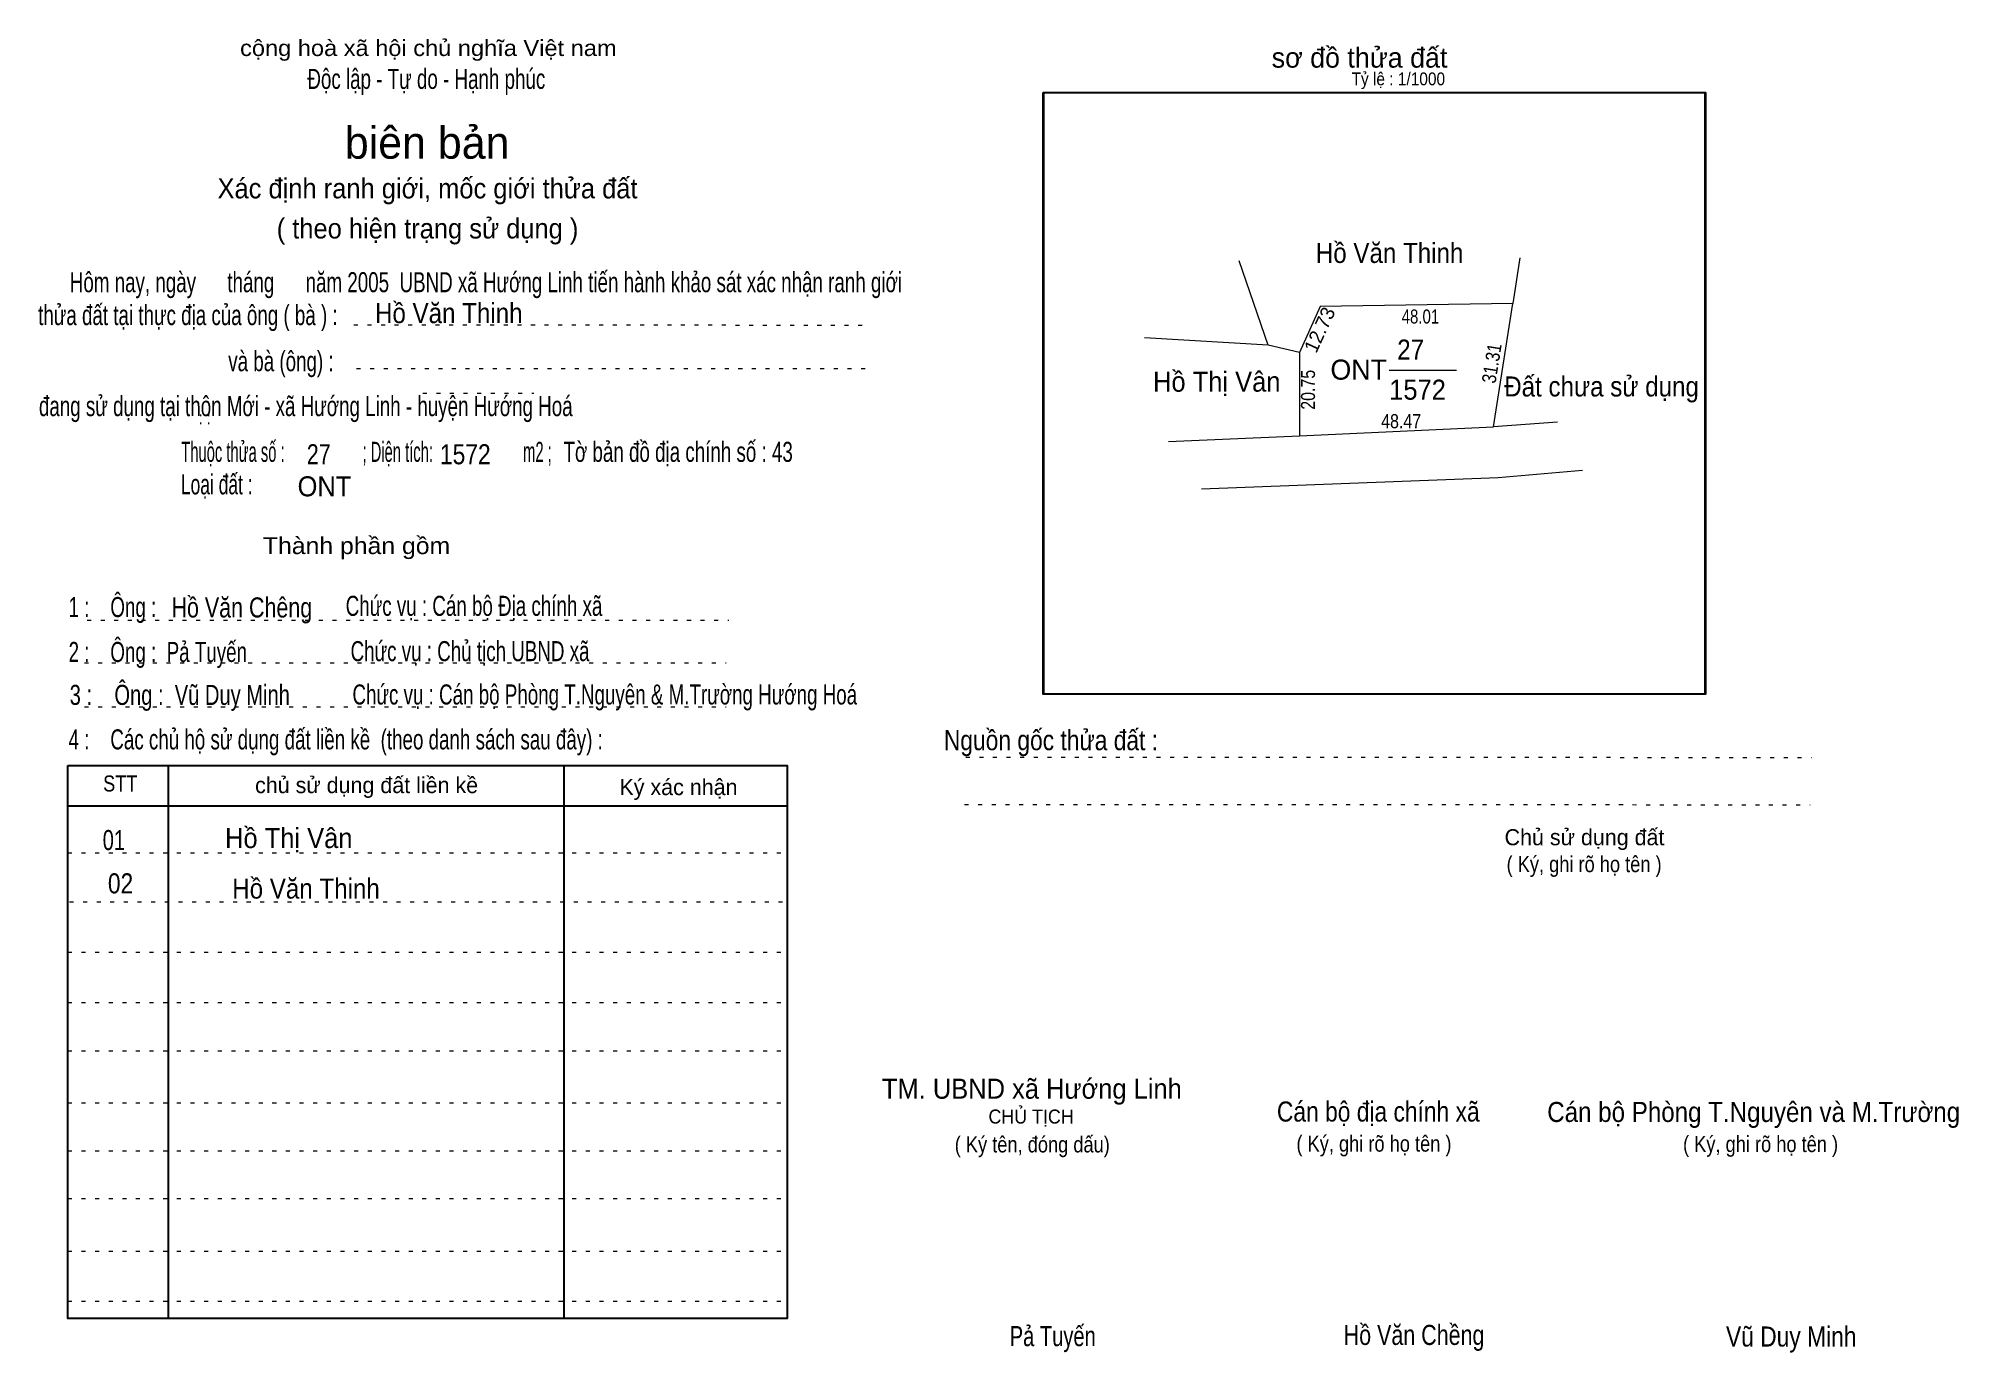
# Model space of a CAD drawing. Header units: centimetres. Extents: x -1.5 to 46.4, y -3.9 to 28.9.
import ezdxf
from ezdxf.enums import TextEntityAlignment as Align

# ---------------------------------------------------------------- set-up
doc = ezdxf.new("R2010")
doc.units = ezdxf.units.CM
doc.header["$LTSCALE"] = 0.2
doc.linetypes.add('DOTTED', pattern=[1.5, 0.3, -1.2])
for name, color, linetype in [('1', 7, 'Continuous'), ('16', 7, 'Continuous'), ('34', 7, 'Continuous'), ('51', 7, 'Continuous')]:
    doc.layers.add(name, color=color, linetype=linetype)
for name, color, linetype, lineweight in [('15', 7, 'Continuous', 13), ('2', 7, 'Continuous', 25), ('22', 7, 'Continuous', 13), ('5', 7, 'DOTTED', 13)]:
    doc.layers.add(name, color=color, linetype=linetype, lineweight=lineweight)

msp = doc.modelspace()

# ---------------------------------------------------------------- linework, layer by layer
at = {"layer": '15'}
msp.add_line((32.19, 20.6), (33.87, 20.6), dxfattribs=at)
at = {"layer": '2'}
msp.add_lwpolyline([(23.56, 27.52), (40.06, 27.52), (40.06, 12.52), (23.56, 12.52)], close=True, dxfattribs=at)
at = {"layer": '22'}
for p, q in [((29.17, 21.22), (28.45, 23.32)), ((35.45, 23.4), (35.27, 22.26)), ((34.79, 19.18), (35.27, 22.26)), ((29.95, 21.04), (29.95, 18.96)), ((29.95, 18.96), (34.79, 19.18)), ((36.39, 19.3), (34.79, 19.18)), ((26.69, 18.82), (29.95, 18.96))]:
    msp.add_line(p, q, dxfattribs=at)
msp.add_lwpolyline([(34.79, 19.18), (35.27, 22.26), (30.47, 22.18), (29.95, 21.04), (29.95, 18.96)], close=True, dxfattribs=at)
for points in [[(35.27, 22.26), (30.47, 22.18), (29.95, 21.04)], [(29.95, 21.04), (29.17, 21.22), (26.09, 21.4)], [(27.51, 17.64), (34.91, 17.92), (37.01, 18.1)]]:
    msp.add_lwpolyline(points, dxfattribs=at)
at = {"layer": '5'}
for p, q in [((6.37, 21.73), (19.21, 21.72)), ((6.44, 20.64), (19.25, 20.64)), ((8.09, 20.02), (10.86, 20.02)), ((-0.28, 14.36), (15.72, 14.36)), ((-0.34, 13.3), (15.66, 13.3)), ((-0.34, 12.2), (15.66, 12.2)), ((21.63, 10.95), (42.72, 10.94)), ((21.6, 9.77), (42.69, 9.76)), ((-0.76, 8.56), (17.18, 8.56)), ((-0.72, 7.34), (17.22, 7.34)), ((-0.76, 6.08), (17.18, 6.08)), ((-0.76, 4.83), (17.18, 4.83)), ((-0.76, 3.62), (17.18, 3.62)), ((-0.76, 2.33), (17.18, 2.33)), ((-0.76, 1.13), (17.18, 1.13)), ((-0.76, -0.06), (17.18, -0.06)), ((-0.76, -1.37), (17.18, -1.37)), ((-0.76, -2.62), (17.18, -2.62))]:
    msp.add_line(p, q, dxfattribs=at)
at = {"layer": '5', "linetype": 'Continuous', "lineweight": 25}
for p, q in [((1.74, 10.74), (1.74, -3.05)), ((11.61, 10.74), (11.61, -3.05)), ((-0.76, 9.73), (17.18, 9.73))]:
    msp.add_line(p, q, dxfattribs=at)
for points in [[(23.58, 27.52), (40.08, 27.52), (40.08, 12.52), (23.58, 12.52)], [(-0.76, 10.74), (17.18, 10.74), (17.18, -3.05), (-0.76, -3.05)]]:
    msp.add_lwpolyline(points, close=True, dxfattribs=at)

# ---------------------------------------------------------------- texts
at = {"layer": '1'}
for s, width, p in [('01', 0.75, (0.11, 8.63)), ('02', 0.85, (0.24, 7.55))]:
    msp.add_text(s, height=0.5, dxfattribs=dict(at, width=width)).set_placement(p)
at = {"layer": '15'}
for s, width, p in [('27', 0.9, (32.39, 20.86)), ('1572', 0.95, (32.19, 19.86))]:
    msp.add_text(s, height=0.4999, dxfattribs=dict(at, width=width)).set_placement(p)
at = {"layer": '16'}
for s, height, width, p in [('Hồ Văn Thinh', 0.4999, 0.9, (32.2, 23.27)), ('Hồ Văn Thinh', 0.4999, 0.9, (8.74, 21.77)), ('Hồ Thị Vân', 0.4999, 0.95, (27.89, 20.06)), ('Đất chưa sử dụng', 0.5, 0.9, (37.485, 19.94)), ('Hồ Thị Vân', 0.4999, 0.95, (4.75, 8.68)), ('Hồ Văn Thinh', 0.4999, 0.9, (5.18, 7.42))]:
    msp.add_text(s, height=height, dxfattribs=dict(at, width=width)).set_placement(p, align=Align.CENTER)
at = {"layer": '22'}
msp.add_text('ONT', height=0.4999, dxfattribs=at).set_placement((31.43, 20.36), align=Align.CENTER)
at = {"layer": '34'}
for s, height, width, p in [(': : ', 0.32, 0.85, (2.5, 19.25)), ('27', 0.5, 0.8, (5.2, 18.25)), ('1572', 0.5, 0.85, (8.52, 18.25)), ('ONT', 0.5, 0.95, (4.97, 17.45))]:
    msp.add_text(s, height=height, dxfattribs=dict(at, width=width)).set_placement(p)
at = {"layer": '5'}
for s, height, width, p in [('cộng hoà xã hội chủ nghĩa Việt nam', 0.4, 1.1, (8.23, 28.43)), ('Độc lập - Tự do - Hạnh phúc', 0.5, 0.7, (8.18, 27.61)), ('Xác định ranh giới, mốc giới thửa đất', 0.5, 0.95, (8.21, 24.88)), ('( theo hiện trạng sử dụng )', 0.5, 0.95, (8.21, 23.88)), ('Thành phần gồm', 0.42, 1.1, (6.44, 16.01)), ('Hồ Văn Chêng', 0.5, 0.8, (3.58, 14.43)), ('Chức vụ : Cán bộ Địa chính xã', 0.5, 0.7, (9.37, 14.47)), ('Chức vụ : Chủ tịch UBND xã', 0.5, 0.7, (9.27, 13.34)), ('Chức vụ : Cán bộ Phòng T.Nguyên & M.Trường Hướng Hoá', 0.5, 0.7, (12.63, 12.26)), ('    Nguồn gốc thửa đất :', 0.5, 0.85, (23.44, 11.12)), ('( Ký, ghi rõ họ tên )', 0.4, 0.85, (37.05, 8.08)), ('CHỦ TỊCH', 0.35, 0.95, (23.26, 1.81)), ('( Ký tên, đóng dấu)', 0.4, 0.85, (23.29, 1.09)), ('( Ký, ghi rõ họ tên )', 0.4, 0.85, (31.81, 1.11)), ('( Ký, ghi rõ họ tên )', 0.4, 0.85, (41.45, 1.1)), ('Pả Tuyến', 0.5, 0.75, (23.8, -3.74)), ('Hồ Văn Chềng', 0.5, 0.8, (32.81, -3.71)), ('Vũ Duy Minh', 0.5, 0.85, (42.215, -3.75))]:
    msp.add_text(s, height=height, dxfattribs=dict(at, width=width)).set_placement(p, align=Align.CENTER)
msp.add_text('sơ đồ thửa đất', height=0.5, dxfattribs=at).set_placement((29.26, 28.14))
for s, height, p in [('biên bản', 0.8, (8.2, 25.87)), ('      chủ sử dụng đất liền kề', 0.4, (6.245, 10.05)), ('   Ký xác nhận', 0.4, (14.245, 10)), ('Chủ sử dụng đất', 0.4, (37.06, 8.75))]:
    msp.add_text(s, height=height, dxfattribs=at).set_placement(p, align=Align.CENTER)
for s, height, width, p in [('   Hôm nay, ngày      tháng      năm 2005  UBND xã Hướng Linh tiến hành khảo sát xác nhận ranh giới ', 0.5, 0.7, (-1.1, 22.54)), ('thửa đất tại thực địa của ông ( bà ) :                                       ', 0.5, 0.7, (-1.5, 21.72)), ('                                     và bà (ông) :', 0.5, 0.7, (-1.57, 20.57)), (' đang sử dụng tại thôn Mới - xã Hướng Linh - huyện Hướng Hoá', 0.5, 0.7, (-1.61, 19.45)), ('Thuộc thửa số :                   ; Diện tích:                      m2 ;                                            ', 0.5, 0.55, (2.07, 18.31)), ('Tờ bản đồ địa chính số : 43', 0.5, 0.7, (11.6, 18.31)), ('Loại đất :  ', 0.5, 0.65, (2.06, 17.5)), ('    1 :    Ông :                                                        ', 0.5, 0.7, (-1.26, 14.44)), ('    2 :    Ông :  Pả Tuyến', 0.5, 0.7, (-1.26, 13.32)), ('    3 :    Ông :  Vũ Duy Minh', 0.5, 0.75, (-1.27, 12.25)), ('    4 :    Các chủ hộ sử dụng đất liền kề  (theo danh sách sau đây) :', 0.5, 0.7, (-1.26, 11.14)), ('STT', 0.4, 0.85, (0.12, 10.09)), ('TM. UBND xã Hướng Linh', 0.5, 0.95, (19.54, 2.43)), ('Cán bộ địa chính xã  ', 0.5, 0.85, (29.39, 1.86)), ('Cán bộ Phòng T.Nguyên và M.Trường', 0.5, 0.9, (36.13, 1.85))]:
    msp.add_text(s, height=height, dxfattribs=dict(at, width=width)).set_placement(p)
at = {"layer": '51'}
for s, height, width, p in [('Tỷ lệ : 1/1000', 0.32, 0.9, (31.25, 27.7)), ('48.01', 0.35, 0.8, (32.5, 21.76)), ('48.47', 0.35, 0.85, (31.99, 19.15))]:
    msp.add_text(s, height=height, dxfattribs=dict(at, width=width)).set_placement(p)
msp.add_text('12.73', height=0.3499, rotation=65.247, dxfattribs=at).set_placement((30.37, 21))
at = {"layer": '51', "width": 0.85}
for s, rotation, p in [('31.31', 80.941, (34.84, 20.25)), ('20.75', 90, (30.34, 19.61))]:
    msp.add_text(s, height=0.35, rotation=rotation, dxfattribs=at).set_placement(p)

doc.saveas('drawing.dxf')
